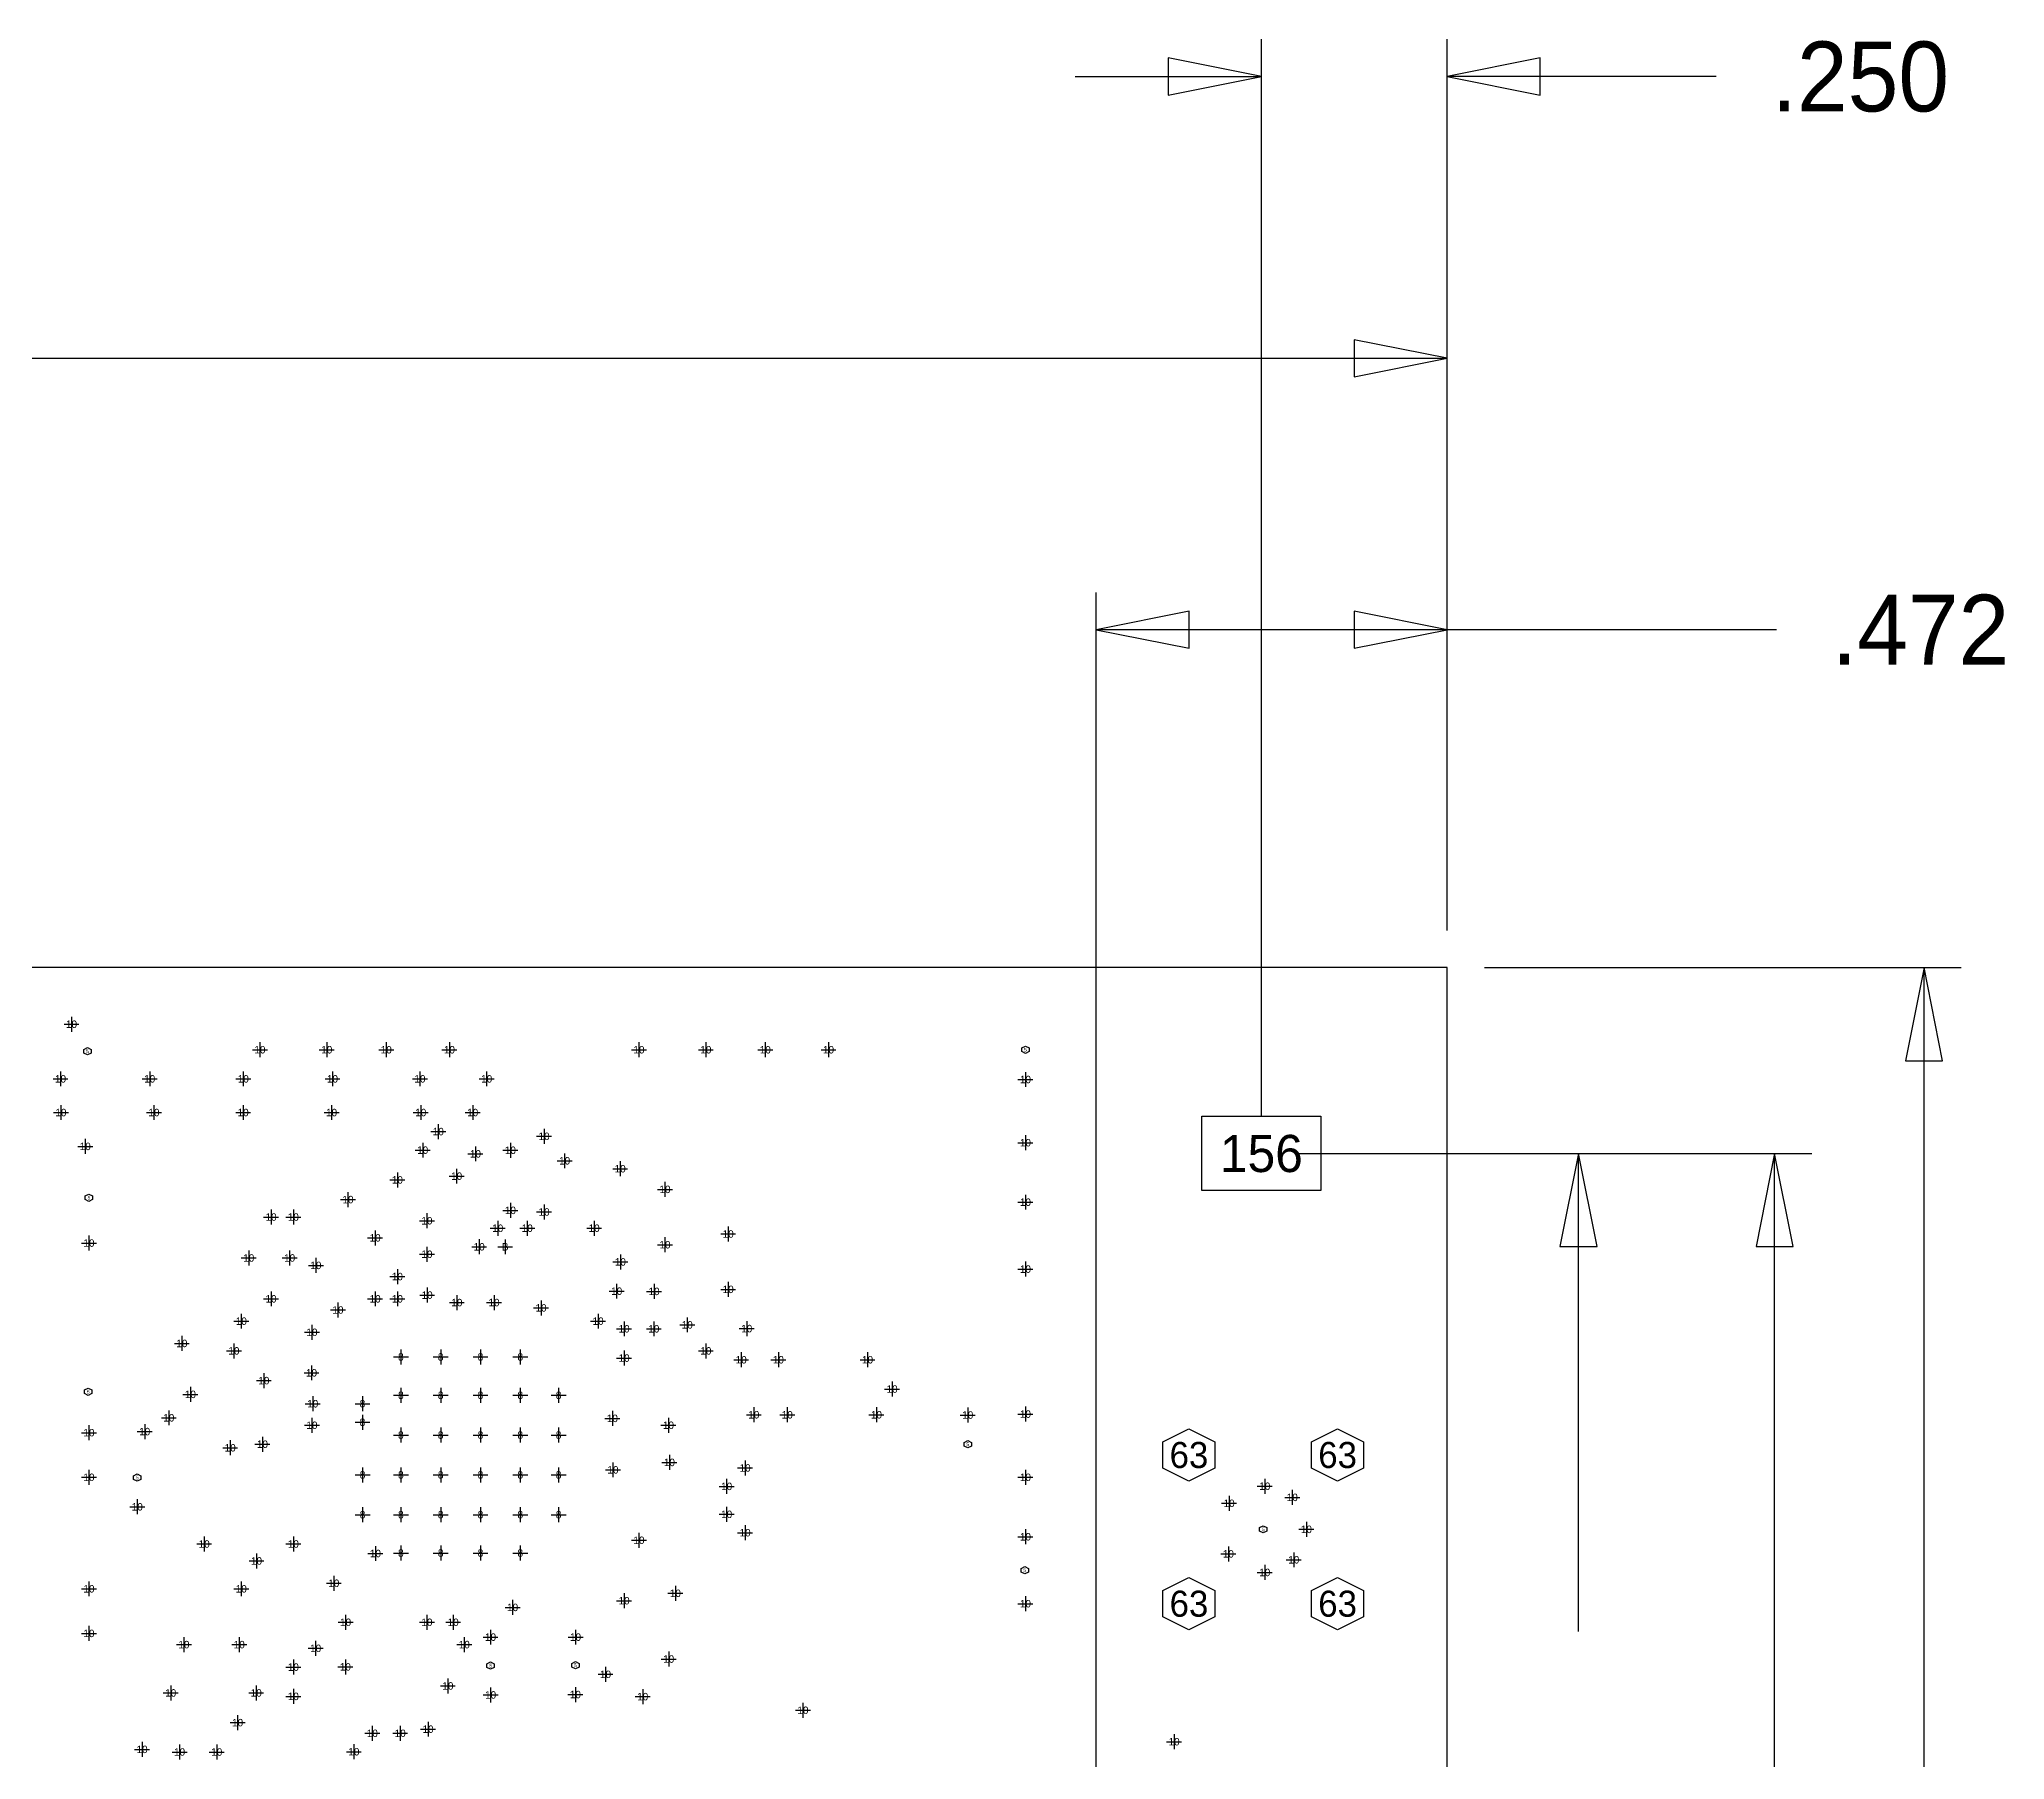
# Model space of a CAD drawing. Extents: x -13164 to 30582, y -10288 to 18382.
# Drawn here: x 5730 to 8374, y 10496 to 12810 of the extents above; entities that cross this region are included whole.
import ezdxf
from ezdxf.enums import TextEntityAlignment as Align

# ---------------------------------------------------------------- set-up
doc = ezdxf.new("R2010")
doc.units = 0
for name, color, linetype in [('BG_DIMENSION', 2, 'CONTINUOUS'), ('BG_OUTLINE', 7, 'CONTINUOUS'), ('MA_NCLEGEND-1-18', 7, 'CONTINUOUS'), ('MA_NCLEGEND-1-2', 12, 'CONTINUOUS')]:
    doc.layers.add(name, color=color, linetype=linetype)

# ---------------------------------------------------------------- blocks, each defined once
blk = doc.blocks.new('FIGURE_HEX')
blk.add_lwpolyline([(-0.5, 0), (-0.25, 0.5), (0.25, 0.5), (0.5, 0), (0.25, -0.5), (-0.25, -0.5)], close=True)
blk = doc.blocks.new('FIGURE_CROSS')
for points in [[(-0.5, 0), (0.5, 0)], [(0, 0.5), (0, -0.5)]]:
    blk.add_lwpolyline(points)
blk = doc.blocks.new('FIGURE_SQUARE')
blk.add_lwpolyline([(-0.5, -0.5), (-0.5, 0.5), (0.5, 0.5), (0.5, -0.5)], close=True)

msp = doc.modelspace()

# ---------------------------------------------------------------- linework, layer by layer
at = {"layer": 'BG_DIMENSION'}
for points in [[(7374.012, 11361.024), (7374.012, 12809.512)], [(7624.012, 11611.024), (7624.012, 12809.512)], [(7248.811, 12734.512), (7374.012, 12759.512), (7248.811, 12784.512), (7248.811, 12734.512)], [(7749.213, 12784.512), (7624.012, 12759.512), (7749.213, 12734.512), (7749.213, 12784.512)], [(7123.61, 12759.512), (7374.012, 12759.512)], [(7986.018, 12759.512), (7624.012, 12759.512)], [(7624.012, 11611.024), (7624.012, 12430.512)], [(7498.811, 12355.512), (7624.012, 12380.512), (7498.811, 12405.512), (7498.811, 12355.512)], [(4568.991, 12380.512), (7624.012, 12380.512)], [(7151.571, 9008.272), (7151.571, 12065.512)], [(7624.012, 11611.024), (7624.012, 12065.512)], [(7276.772, 12040.512), (7151.571, 12015.512), (7276.772, 11990.512), (7276.772, 12040.512)], [(7498.811, 11990.512), (7624.012, 12015.512), (7498.811, 12040.512), (7498.811, 11990.512)], [(7624.012, 12015.512), (7151.571, 12015.512)], [(8067.018, 12015.512), (7624.012, 12015.512)], [(7674.012, 11561.024), (8315.571, 11561.024)], [(8290.571, 11435.823), (8265.571, 11561.024), (8240.571, 11435.823), (8290.571, 11435.823)], [(8265.571, 6301.798), (8265.571, 11561.024)], [(7424.012, 11311.024), (8114.571, 11311.024)], [(7424.012, 11311.024), (7850.571, 11311.024)], [(7825.571, 11185.823), (7800.571, 11311.024), (7775.571, 11185.823), (7825.571, 11185.823)], [(7800.571, 10667.932), (7800.571, 11311.024)], [(8089.571, 11185.823), (8064.571, 11311.024), (8039.571, 11185.823), (8089.571, 11185.823)], [(8064.571, 6434.932), (8064.571, 11311.024)]]:
    msp.add_lwpolyline(points, dxfattribs=at)
at = {"layer": 'BG_OUTLINE'}
msp.add_lwpolyline([(-250, 11561.024), (-250, -250), (7624.012, -250), (7624.012, 11561.024)], close=True, dxfattribs=at)

# ---------------------------------------------------------------- block references
at = {"layer": 'MA_NCLEGEND-1-18'}
for name, p, xscale, yscale in [('FIGURE_CROSS', (5773.11, 11484.885), 20.079, 20.079), ('FIGURE_CROSS', (6026.571, 11450.512), 20.079, 20.079), ('FIGURE_CROSS', (6116.571, 11450.512), 20.079, 20.079), ('FIGURE_CROSS', (6196.571, 11450.512), 20.079, 20.079), ('FIGURE_CROSS', (6281.571, 11450.512), 20.079, 20.079), ('FIGURE_CROSS', (6536.571, 11450.512), 20.079, 20.079), ('FIGURE_CROSS', (6626.571, 11450.512), 20.079, 20.079), ('FIGURE_CROSS', (6706.571, 11450.512), 20.079, 20.079), ('FIGURE_CROSS', (6791.571, 11450.512), 20.079, 20.079), ('FIGURE_CROSS', (5758.3122, 11411.3927), 20.079, 20.079), ('FIGURE_CROSS', (5878.3122, 11411.3927), 20.079, 20.079), ('FIGURE_CROSS', (6004.225, 11411.3927), 20.079, 20.079), ('FIGURE_CROSS', (6124.225, 11411.3927), 20.079, 20.079), ('FIGURE_CROSS', (6241.8831, 11411.3927), 20.079, 20.079), ('FIGURE_CROSS', (6331.6393, 11411.3927), 20.079, 20.079), ('FIGURE_CROSS', (7056.571, 11410.512), 20.079, 20.079), ('FIGURE_CROSS', (5758.8271, 11366.0927), 20.079, 20.079), ('FIGURE_CROSS', (5884.0092, 11366.0927), 20.079, 20.079), ('FIGURE_CROSS', (6004.0092, 11366.0927), 20.079, 20.079), ('FIGURE_CROSS', (6122.9793, 11366.0927), 20.079, 20.079), ('FIGURE_CROSS', (6242.9793, 11366.0927), 20.079, 20.079), ('FIGURE_CROSS', (6312.8753, 11366.0927), 20.079, 20.079), ('FIGURE_CROSS', (6266.571, 11340.512), 20.079, 20.079), ('FIGURE_CROSS', (6408.91, 11334.122), 20.079, 20.079), ('FIGURE_SQUARE', (7374.012, 11311.024), 159.839, 100), ('FIGURE_CROSS', (5791.571, 11320.512), 20.079, 20.079), ('FIGURE_CROSS', (6245.571, 11315.512), 20.079, 20.079), ('FIGURE_CROSS', (6316.571, 11310.513), 20.079, 20.079), ('FIGURE_CROSS', (6363.61, 11315.358), 20.079, 20.079), ('FIGURE_CROSS', (7056.571, 11325.512), 20.079, 20.079), ('FIGURE_CROSS', (6436.571, 11301.1704), 20.079, 20.079), ('FIGURE_CROSS', (6511.26, 11290.512), 20.079, 20.079), ('FIGURE_CROSS', (6211.571, 11275.512), 20.079, 20.079), ('FIGURE_CROSS', (6291.26, 11280.512), 20.079, 20.079), ('FIGURE_CROSS', (6571.571, 11262.764), 20.079, 20.079), ('FIGURE_CROSS', (6145.071, 11249.012), 20.079, 20.079), ('FIGURE_CROSS', (6363.61, 11234.4804), 20.079, 20.079), ('FIGURE_CROSS', (6408.91, 11232.3452), 20.079, 20.079), ('FIGURE_CROSS', (7056.571, 11245.512), 20.079, 20.079), ('FIGURE_CROSS', (6041.571, 11225.512), 20.079, 20.079), ('FIGURE_CROSS', (6071.571, 11225.513), 20.079, 20.079), ('FIGURE_CROSS', (6251.26, 11220.512), 20.079, 20.079), ('FIGURE_CROSS', (6346.571, 11210.513), 20.079, 20.079), ('FIGURE_CROSS', (6386.26, 11210.512), 20.079, 20.079), ('FIGURE_CROSS', (6476.26, 11210.512), 20.079, 20.079), ('FIGURE_CROSS', (6656.571, 11202.764), 20.079, 20.079), ('FIGURE_CROSS', (5796.571, 11190.512), 20.079, 20.079), ('FIGURE_CROSS', (6181.571, 11197.512), 20.079, 20.079), ('FIGURE_CROSS', (6251.26, 11175.512), 20.079, 20.079), ('FIGURE_CROSS', (6321.571, 11185.512), 20.079, 20.079), ('FIGURE_CROSS', (6356.571, 11185.512), 20, 20), ('FIGURE_CROSS', (6571.571, 11188.26), 20.079, 20.079), ('FIGURE_CROSS', (6011.571, 11170.513), 20.079, 20.079), ('FIGURE_CROSS', (6066.571, 11170.512), 20.079, 20.079), ('FIGURE_CROSS', (6101.882, 11160.513), 20.079, 20.079), ('FIGURE_CROSS', (6511.571, 11165.201), 20.079, 20.079), ('FIGURE_CROSS', (7056.571, 11155.512), 20.079, 20.079), ('FIGURE_CROSS', (6211.571, 11145.513), 20.079, 20.079), ('FIGURE_CROSS', (6506.571, 11125.823), 20.079, 20.079), ('FIGURE_CROSS', (6556.882, 11125.512), 20.079, 20.079), ('FIGURE_CROSS', (6656.571, 11128.26), 20.079, 20.079), ('FIGURE_CROSS', (6041.571, 11115.513), 20.079, 20.079), ('FIGURE_CROSS', (6131.571, 11100.512), 20.079, 20.079), ('FIGURE_CROSS', (6181.572, 11115.512), 20.079, 20.079), ('FIGURE_CROSS', (6211.571, 11115.512), 20.079, 20.079), ('FIGURE_CROSS', (6251.571, 11120.512), 20.079, 20.079), ('FIGURE_CROSS', (6291.571, 11110.512), 20.079, 20.079), ('FIGURE_CROSS', (6341.571, 11110.512), 20.079, 20.079), ('FIGURE_CROSS', (6404.843, 11103.351), 20.079, 20.079), ('FIGURE_CROSS', (6001.571, 11085.512), 20.079, 20.079), ('FIGURE_CROSS', (6096.571, 11070.512), 20.079, 20.079), ('FIGURE_CROSS', (6481.571, 11085.512), 20.079, 20.079), ('FIGURE_CROSS', (6516.571, 11075.201), 20.079, 20.079), ('FIGURE_CROSS', (6556.573, 11075.199), 20.079, 20.079), ('FIGURE_CROSS', (6601.571, 11080.513), 20.079, 20.079), ('FIGURE_CROSS', (6681.571, 11075.513), 20.079, 20.079), ('FIGURE_CROSS', (5921.571, 11055.513), 20.079, 20.079), ('FIGURE_CROSS', (5991.571, 11045.513), 20.079, 20.079), ('FIGURE_CROSS', (6626.571, 11045.513), 20.079, 20.079), ('FIGURE_CROSS', (6216.252, 11037.402), 20.079, 20.079), ('FIGURE_CROSS', (6269.799, 11037.402), 20.079, 20.079), ('FIGURE_CROSS', (6323.339, 11037.402), 20.079, 20.079), ('FIGURE_CROSS', (6376.89, 11037.402), 20.079, 20.079), ('FIGURE_CROSS', (6516.571, 11035.823), 20.079, 20.079), ('FIGURE_CROSS', (6674.109, 11033.572), 20.079, 20.079), ('FIGURE_CROSS', (6724.109, 11033.573), 20.079, 20.079), ('FIGURE_CROSS', (6844.109, 11033.573), 20.079, 20.079), ('FIGURE_CROSS', (6031.882, 11005.512), 20.079, 20.079), ('FIGURE_CROSS', (6096, 11016), 20.079, 20.079), ('FIGURE_CROSS', (6877.11, 10994.195), 20.079, 20.079), ('FIGURE_CROSS', (5933.071, 10987.012), 20.079, 20.079), ('FIGURE_CROSS', (6097.669, 10974.414), 20.079, 20.079), ('FIGURE_CROSS', (6164.571, 10974.512), 20.079, 20.079), ('FIGURE_CROSS', (6216.252, 10985.831), 20.079, 20.079), ('FIGURE_CROSS', (6269.799, 10985.831), 20.079, 20.079), ('FIGURE_CROSS', (6323.339, 10985.831), 20.079, 20.079), ('FIGURE_CROSS', (6376.89, 10985.831), 20.079, 20.079), ('FIGURE_CROSS', (6428.461, 10985.831), 20.079, 20.079), ('FIGURE_CROSS', (5904, 10955.512), 20.079, 20.079), ('FIGURE_CROSS', (6096.571, 10945.512), 20.079, 20.079), ('FIGURE_CROSS', (6164.571, 10949.512), 20.079, 20.079), ('FIGURE_CROSS', (6500.78, 10954.721), 20.079, 20.079), ('FIGURE_CROSS', (6576.26, 10945.512), 20.079, 20.079), ('FIGURE_CROSS', (6691.107, 10959.574), 20.079, 20.079), ('FIGURE_CROSS', (6736.11, 10959.573), 20.079, 20.079), ('FIGURE_CROSS', (6856.11, 10959.573), 20.079, 20.079), ('FIGURE_CROSS', (6978.942, 10959.263), 20.079, 20.079), ('FIGURE_CROSS', (7056.571, 10960.512), 20.079, 20.079), ('FIGURE_CROSS', (5796.571, 10935.512), 20.079, 20.079), ('FIGURE_CROSS', (5871.571, 10937), 20.079, 20.079), ('FIGURE_CROSS', (5986.571, 10915.201), 20.079, 20.079), ('FIGURE_CROSS', (6030, 10920), 20.079, 20.079), ('FIGURE_CROSS', (6216.252, 10932.28), 20.079, 20.079), ('FIGURE_CROSS', (6269.799, 10932.28), 20.079, 20.079), ('FIGURE_CROSS', (6323.339, 10932.28), 20.079, 20.079), ('FIGURE_CROSS', (6376.89, 10932.28), 20.079, 20.079), ('FIGURE_CROSS', (6428.461, 10932.28), 20.079, 20.079), ('FIGURE_CROSS', (6501.571, 10885.512), 20.079, 20.079), ('FIGURE_CROSS', (6577.571, 10895.512), 20.079, 20.079), ('FIGURE_CROSS', (6679.377, 10888.083), 20.079, 20.079), ('FIGURE_CROSS', (5796.571, 10875.512), 20.079, 20.079), ('FIGURE_CROSS', (6164.681, 10878.74), 20.079, 20.079), ('FIGURE_CROSS', (6216.252, 10878.74), 20.079, 20.079), ('FIGURE_CROSS', (6269.799, 10878.74), 20.079, 20.079), ('FIGURE_CROSS', (6323.339, 10878.74), 20.079, 20.079), ('FIGURE_CROSS', (6376.89, 10878.74), 20.079, 20.079), ('FIGURE_CROSS', (6428.461, 10878.74), 20.079, 20.079), ('FIGURE_CROSS', (6654.571, 10863.277), 20.079, 20.079), ('FIGURE_CROSS', (7056.571, 10875.512), 20.079, 20.079), ('FIGURE_CROSS', (7378.57, 10863.513), 20.079, 20.079), ('FIGURE_CROSS', (5861.573, 10835.823), 20.079, 20.079), ('FIGURE_CROSS', (7330.57, 10840.513), 20.079, 20.079), ('FIGURE_CROSS', (7415.57, 10848.513), 20.079, 20.079), ('FIGURE_CROSS', (6164.681, 10825.189), 20.079, 20.079), ('FIGURE_CROSS', (6216.252, 10825.189), 20.079, 20.079), ('FIGURE_CROSS', (6269.799, 10825.189), 20.079, 20.079), ('FIGURE_CROSS', (6323.339, 10825.189), 20.079, 20.079), ('FIGURE_CROSS', (6376.89, 10825.189), 20.079, 20.079), ('FIGURE_CROSS', (6428.461, 10825.189), 20.079, 20.079), ('FIGURE_CROSS', (6654.571, 10825.747), 20.079, 20.079), ('FIGURE_CROSS', (7434.57, 10805.513), 20.079, 20.079), ('FIGURE_CROSS', (5951.571, 10785.823), 20.079, 20.079), ('FIGURE_CROSS', (6071.571, 10785.823), 20.079, 20.079), ('FIGURE_CROSS', (6536.571, 10790.823), 20.079, 20.079), ('FIGURE_CROSS', (6679.377, 10800.941), 20.079, 20.079), ('FIGURE_CROSS', (7056.571, 10795.512), 20.079, 20.079), ('FIGURE_CROSS', (6022, 10763), 20.079, 20.079), ('FIGURE_CROSS', (6182, 10773), 20.079, 20.079), ('FIGURE_CROSS', (6216.252, 10773.622), 20.079, 20.079), ('FIGURE_CROSS', (6269.799, 10773.622), 20.079, 20.079), ('FIGURE_CROSS', (6323.339, 10773.622), 20.079, 20.079), ('FIGURE_CROSS', (6376.89, 10773.622), 20.079, 20.079), ('FIGURE_CROSS', (7329.57, 10772.513), 20.079, 20.079), ('FIGURE_CROSS', (7417.57, 10764.513), 20.079, 20.079), ('FIGURE_CROSS', (6126, 10733), 20.079, 20.079), ('FIGURE_CROSS', (7378.57, 10747.513), 20.079, 20.079), ('FIGURE_CROSS', (5796.571, 10725.512), 20.079, 20.079), ('FIGURE_CROSS', (6001.512, 10725.512), 20.079, 20.079), ('FIGURE_CROSS', (6366.571, 10700.512), 20.079, 20.079), ('FIGURE_CROSS', (6516.571, 10709.512), 20.079, 20.079), ('FIGURE_CROSS', (6585.571, 10719.513), 20.079, 20.079), ('FIGURE_CROSS', (7056.571, 10705.512), 20.079, 20.079), ('FIGURE_CROSS', (6141.882, 10680.512), 20.079, 20.079), ('FIGURE_CROSS', (6251.26, 10680.512), 20.079, 20.079), ('FIGURE_CROSS', (6286.571, 10680.512), 20.079, 20.079), ('FIGURE_CROSS', (5796.571, 10665.512), 20.079, 20.079), ('FIGURE_CROSS', (5924.319, 10650.512), 20.079, 20.079), ('FIGURE_CROSS', (5998.823, 10650.512), 20.079, 20.079), ('FIGURE_CROSS', (6301.571, 10650.512), 20.079, 20.079), ('FIGURE_CROSS', (6336.882, 10660.512), 20.079, 20.079), ('FIGURE_CROSS', (6451.26, 10660.512), 20.079, 20.079), ('FIGURE_CROSS', (6071.571, 10620.201), 20.079, 20.079), ('FIGURE_CROSS', (6101.571, 10645.513), 20.079, 20.079), ('FIGURE_CROSS', (6141.571, 10620.513), 20.079, 20.079), ('FIGURE_CROSS', (6576.571, 10631.028), 20.079, 20.079), ('FIGURE_CROSS', (6279.4676, 10594.8998), 20.079, 20.079), ('FIGURE_CROSS', (6491.571, 10610.513), 20.079, 20.079), ('FIGURE_CROSS', (5906.573, 10585.514), 20.079, 20.079), ('FIGURE_CROSS', (6021.57, 10585.512), 20.079, 20.079), ('FIGURE_CROSS', (6071.571, 10580.823), 20.079, 20.079), ('FIGURE_CROSS', (6337, 10582.811), 20.079, 20.079), ('FIGURE_CROSS', (6451, 10583.311), 20.079, 20.079), ('FIGURE_CROSS', (6541.571, 10580.513), 20.079, 20.079), ('FIGURE_CROSS', (5996.571, 10545.513), 20.079, 20.079), ('FIGURE_CROSS', (6757.15, 10562.142), 20.079, 20.079), ('FIGURE_CROSS', (6177.806, 10531.172), 20.079, 20.079), ('FIGURE_CROSS', (6215.336, 10531.172), 20.079, 20.079), ('FIGURE_CROSS', (6252.7644, 10536.7498), 20.079, 20.079), ('FIGURE_CROSS', (7256.57, 10519.885), 20.079, 20.079), ('FIGURE_CROSS', (5868.0544, 10509.5306), 20.079, 20.079), ('FIGURE_CROSS', (5918.5204, 10506.0266), 20.079, 20.079), ('FIGURE_CROSS', (5968.5204, 10506.0266), 20.079, 20.079), ('FIGURE_CROSS', (6153, 10506.366), 20.079, 20.079)]:
    msp.add_blockref(name, p, dxfattribs=dict(at, xscale=xscale, yscale=yscale))
at = {"layer": 'MA_NCLEGEND-1-18', "xscale": 70.079, "yscale": 70.079, "rotation": 90}
for p in [(7276.569, 10905.512), (7476.569, 10905.512), (7276.569, 10705.512), (7476.569, 10705.512)]:
    msp.add_blockref('FIGURE_HEX', p, dxfattribs=at)
at = {"layer": 'MA_NCLEGEND-1-2', "xscale": 9.839, "yscale": 9.839, "rotation": 90}
for p in [(5794.571, 11448.512), (7056.571, 11450.512), (5796.571, 11251.512), (5795.571, 10990.512), (6978.943, 10919.886), (5861.574, 10875.202), (7376.57, 10805.513), (7055.571, 10750.512), (6337, 10622.189), (6451, 10622.689)]:
    msp.add_blockref('FIGURE_HEX', p, dxfattribs=at)

# ---------------------------------------------------------------- texts
at = {"layer": 'BG_DIMENSION', "width": 0.974939}
for s, p in [('.250', (8060.52, 12712.466)), ('.472', (8141.52, 11968.466))]:
    msp.add_text(s, height=94.091, dxfattribs=at).set_placement(p)
at = {"layer": 'MA_NCLEGEND-1-18'}
for s, height, p in [('10', 10.0395, (5773.11, 11484.885)), ('10', 10.0395, (6026.571, 11450.512)), ('10', 10.0395, (6116.571, 11450.512)), ('10', 10.0395, (6196.571, 11450.512)), ('10', 10.0395, (6281.571, 11450.512)), ('10', 10.0395, (6536.571, 11450.512)), ('10', 10.0395, (6626.571, 11450.512)), ('10', 10.0395, (6706.571, 11450.512)), ('10', 10.0395, (6791.571, 11450.512)), ('10', 10.0395, (5758.3122, 11411.3927)), ('10', 10.0395, (5878.3122, 11411.3927)), ('10', 10.0395, (6004.225, 11411.3927)), ('10', 10.0395, (6124.225, 11411.3927)), ('10', 10.0395, (6241.8831, 11411.3927)), ('10', 10.0395, (6331.6393, 11411.3927)), ('10', 10.0395, (7056.571, 11410.512)), ('10', 10.0395, (5758.8271, 11366.0927)), ('10', 10.0395, (5884.0092, 11366.0927)), ('10', 10.0395, (6004.0092, 11366.0927)), ('10', 10.0395, (6122.9793, 11366.0927)), ('10', 10.0395, (6242.9793, 11366.0927)), ('10', 10.0395, (6312.8753, 11366.0927)), ('10', 10.0395, (6266.571, 11340.512)), ('10', 10.0395, (5791.571, 11320.512)), ('10', 10.0395, (6245.571, 11315.512)), ('10', 10.0395, (6363.61, 11315.358)), ('10', 10.0395, (6408.91, 11334.122)), ('10', 10.0395, (7056.571, 11325.512)), ('156', 50, (7374.012, 11311.024)), ('10', 10.0395, (6316.571, 11310.513)), ('10', 10.0395, (6436.571, 11301.1704)), ('10', 10.0395, (6511.26, 11290.512)), ('10', 10.0395, (6211.571, 11275.512)), ('10', 10.0395, (6291.26, 11280.512)), ('10', 10.0395, (6571.571, 11262.764)), ('10', 10.0395, (6145.071, 11249.012)), ('10', 10.0395, (6363.61, 11234.4804)), ('10', 10.0395, (7056.571, 11245.512)), ('10', 10.0395, (6041.571, 11225.512)), ('10', 10.0395, (6071.571, 11225.513)), ('10', 10.0395, (6251.26, 11220.512)), ('10', 10.0395, (6346.571, 11210.513)), ('10', 10.0395, (6386.26, 11210.512)), ('10', 10.0395, (6408.91, 11232.3452)), ('10', 10.0395, (6476.26, 11210.512)), ('10', 10.0395, (5796.571, 11190.512)), ('10', 10.0395, (6181.571, 11197.512)), ('10', 10.0395, (6321.571, 11185.512)), ('B', 10, (6356.571, 11185.512)), ('10', 10.0395, (6571.571, 11188.26)), ('10', 10.0395, (6656.571, 11202.764)), ('10', 10.0395, (6011.571, 11170.513)), ('10', 10.0395, (6066.571, 11170.512)), ('10', 10.0395, (6101.882, 11160.513)), ('10', 10.0395, (6251.26, 11175.512)), ('10', 10.0395, (6511.571, 11165.201)), ('10', 10.0395, (7056.571, 11155.512)), ('10', 10.0395, (6211.571, 11145.513)), ('10', 10.0395, (6656.571, 11128.26)), ('10', 10.0395, (6041.571, 11115.513)), ('10', 10.0395, (6181.572, 11115.512)), ('10', 10.0395, (6211.571, 11115.512)), ('10', 10.0395, (6251.571, 11120.512)), ('10', 10.0395, (6291.571, 11110.512)), ('10', 10.0395, (6341.571, 11110.512)), ('10', 10.0395, (6404.843, 11103.351)), ('10', 10.0395, (6506.571, 11125.823)), ('10', 10.0395, (6556.882, 11125.512)), ('10', 10.0395, (6001.571, 11085.512)), ('10', 10.0395, (6131.571, 11100.512)), ('10', 10.0395, (6481.571, 11085.512)), ('10', 10.0395, (6516.571, 11075.201)), ('10', 10.0395, (6556.573, 11075.199)), ('10', 10.0395, (6601.571, 11080.513)), ('10', 10.0395, (6681.571, 11075.513)), ('10', 10.0395, (5921.571, 11055.513)), ('10', 10.0395, (6096.571, 11070.512)), ('10', 10.0395, (5991.571, 11045.513)), ('8', 10.0395, (6216.252, 11037.402)), ('8', 10.0395, (6269.799, 11037.402)), ('8', 10.0395, (6323.339, 11037.402)), ('8', 10.0395, (6376.89, 11037.402)), ('10', 10.0395, (6516.571, 11035.823)), ('10', 10.0395, (6626.571, 11045.513)), ('10', 10.0395, (6674.109, 11033.572)), ('10', 10.0395, (6724.109, 11033.573)), ('10', 10.0395, (6844.109, 11033.573)), ('10', 10.0395, (6031.882, 11005.512)), ('10', 10.0395, (6096, 11016)), ('10', 10.0395, (5933.071, 10987.012)), ('10', 10.0395, (6097.669, 10974.414)), ('8', 10.0395, (6164.571, 10974.512)), ('8', 10.0395, (6216.252, 10985.831)), ('8', 10.0395, (6269.799, 10985.831)), ('8', 10.0395, (6323.339, 10985.831)), ('8', 10.0395, (6376.89, 10985.831)), ('8', 10.0395, (6428.461, 10985.831)), ('10', 10.0395, (6877.11, 10994.195)), ('10', 10.0395, (5904, 10955.512)), ('10', 10.0395, (6096.571, 10945.512)), ('8', 10.0395, (6164.571, 10949.512)), ('10', 10.0395, (6500.78, 10954.721)), ('10', 10.0395, (6576.26, 10945.512)), ('10', 10.0395, (6691.107, 10959.574)), ('10', 10.0395, (6736.11, 10959.573)), ('10', 10.0395, (6856.11, 10959.573)), ('10', 10.0395, (6978.942, 10959.263)), ('10', 10.0395, (7056.571, 10960.512)), ('10', 10.0395, (5796.571, 10935.512)), ('10', 10.0395, (5871.571, 10937)), ('10', 10.0395, (6030, 10920)), ('8', 10.0395, (6216.252, 10932.28)), ('8', 10.0395, (6269.799, 10932.28)), ('8', 10.0395, (6323.339, 10932.28)), ('8', 10.0395, (6376.89, 10932.28)), ('8', 10.0395, (6428.461, 10932.28)), ('63', 35.0395, (7276.569, 10905.512)), ('63', 35.0395, (7476.569, 10905.512)), ('10', 10.0395, (5986.571, 10915.201)), ('10', 10.0395, (6577.571, 10895.512)), ('10', 10.0395, (5796.571, 10875.512)), ('8', 10.0395, (6164.681, 10878.74)), ('8', 10.0395, (6216.252, 10878.74)), ('8', 10.0395, (6269.799, 10878.74)), ('8', 10.0395, (6323.339, 10878.74)), ('8', 10.0395, (6376.89, 10878.74)), ('8', 10.0395, (6428.461, 10878.74)), ('10', 10.0395, (6501.571, 10885.512)), ('10', 10.0395, (6654.571, 10863.277)), ('10', 10.0395, (6679.377, 10888.083)), ('10', 10.0395, (7056.571, 10875.512)), ('10', 10.0395, (7378.57, 10863.513)), ('10', 10.0395, (7330.57, 10840.513)), ('10', 10.0395, (7415.57, 10848.513)), ('10', 10.0395, (5861.573, 10835.823)), ('8', 10.0395, (6164.681, 10825.189)), ('8', 10.0395, (6216.252, 10825.189)), ('8', 10.0395, (6269.799, 10825.189)), ('8', 10.0395, (6323.339, 10825.189)), ('8', 10.0395, (6376.89, 10825.189)), ('8', 10.0395, (6428.461, 10825.189)), ('10', 10.0395, (6654.571, 10825.747)), ('10', 10.0395, (5951.571, 10785.823)), ('10', 10.0395, (6071.571, 10785.823)), ('10', 10.0395, (6536.571, 10790.823)), ('10', 10.0395, (6679.377, 10800.941)), ('10', 10.0395, (7056.571, 10795.512)), ('10', 10.0395, (7434.57, 10805.513)), ('10', 10.0395, (6022, 10763)), ('10', 10.0395, (6182, 10773)), ('8', 10.0395, (6216.252, 10773.622)), ('8', 10.0395, (6269.799, 10773.622)), ('8', 10.0395, (6323.339, 10773.622)), ('8', 10.0395, (6376.89, 10773.622)), ('10', 10.0395, (7329.57, 10772.513)), ('10', 10.0395, (7417.57, 10764.513)), ('10', 10.0395, (6126, 10733)), ('10', 10.0395, (7378.57, 10747.513)), ('10', 10.0395, (5796.571, 10725.512)), ('10', 10.0395, (6001.512, 10725.512)), ('10', 10.0395, (6516.571, 10709.512)), ('10', 10.0395, (6585.571, 10719.513)), ('10', 10.0395, (7056.571, 10705.512)), ('63', 35.0395, (7276.569, 10705.512)), ('63', 35.0395, (7476.569, 10705.512)), ('10', 10.0395, (6141.882, 10680.512)), ('10', 10.0395, (6251.26, 10680.512)), ('10', 10.0395, (6286.571, 10680.512)), ('10', 10.0395, (6366.571, 10700.512)), ('10', 10.0395, (5796.571, 10665.512)), ('10', 10.0395, (6336.882, 10660.512)), ('10', 10.0395, (6451.26, 10660.512)), ('10', 10.0395, (5924.319, 10650.512)), ('10', 10.0395, (5998.823, 10650.512)), ('10', 10.0395, (6101.571, 10645.513)), ('10', 10.0395, (6301.571, 10650.512)), ('10', 10.0395, (6576.571, 10631.028)), ('10', 10.0395, (6071.571, 10620.201)), ('10', 10.0395, (6141.571, 10620.513)), ('10', 10.0395, (6491.571, 10610.513)), ('10', 10.0395, (5906.573, 10585.514)), ('10', 10.0395, (6021.57, 10585.512)), ('10', 10.0395, (6071.571, 10580.823)), ('10', 10.0395, (6279.4676, 10594.8998)), ('10', 10.0395, (6337, 10582.811)), ('10', 10.0395, (6451, 10583.311)), ('10', 10.0395, (6541.571, 10580.513)), ('10', 10.0395, (6757.15, 10562.142)), ('10', 10.0395, (5996.571, 10545.513)), ('10', 10.0395, (6177.806, 10531.172)), ('10', 10.0395, (6215.336, 10531.172)), ('10', 10.0395, (6252.7644, 10536.7498)), ('10', 10.0395, (7256.57, 10519.885)), ('10', 10.0395, (5868.0544, 10509.5306)), ('10', 10.0395, (5918.5204, 10506.0266)), ('10', 10.0395, (5968.5204, 10506.0266)), ('10', 10.0395, (6153, 10506.366))]:
    msp.add_text(s, height=height, dxfattribs=at).set_placement(p, align=Align.MIDDLE_CENTER)
at = {"layer": 'MA_NCLEGEND-1-2'}
for p in [(5794.571, 11448.512), (7056.571, 11450.512), (5796.571, 11251.512), (5795.571, 10990.512), (6978.943, 10919.886), (5861.574, 10875.202), (7376.57, 10805.513), (7055.571, 10750.512), (6337, 10622.189), (6451, 10622.689)]:
    msp.add_text('5', height=4.9195, dxfattribs=at).set_placement(p, align=Align.MIDDLE_CENTER)

doc.saveas('drawing.dxf')
